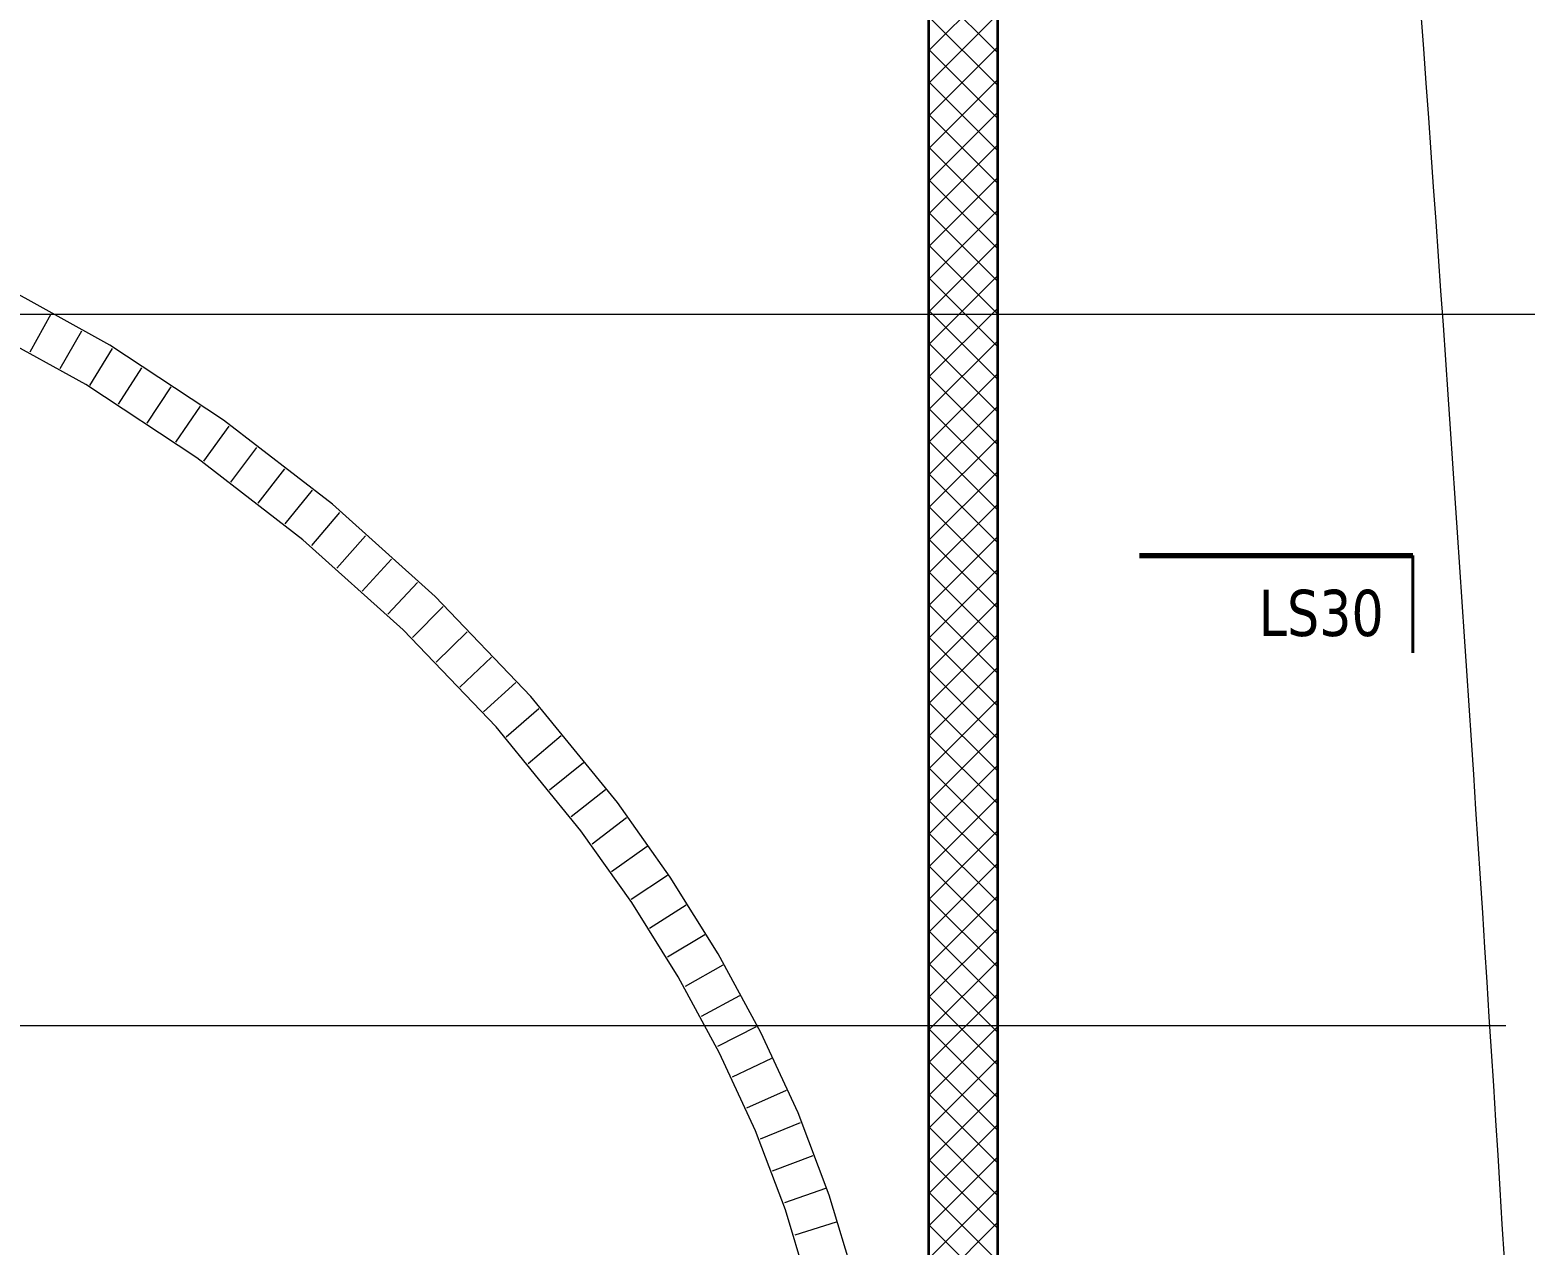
# Model space of a CAD drawing. Extents: x -982 to 937, y -179 to 616.
# Drawn here: x 162.5 to 292, y 141.8 to 247 of the extents above; entities that cross this region are included whole.
import ezdxf
from ezdxf.lldxf.tags import DXFTag

# ---------------------------------------------------------------- set-up
doc = ezdxf.new("R2010")
doc.units = 0
doc.layers.get('0').update_dxf_attribs({"lineweight": 13})
for name, color, linetype, lineweight, true_color in [('A-DETL-____-OTLN', 5, 'Continuous', 9, 0x0000ff), ('EL01_WAN_Röhre Boden', 7, 'Continuous', 13, 0xff6666), ('G-____-____-SYMB', 7, 'Strichpunkt - Weit', 5, 0x008080)]:
    doc.layers.add(name, color=color, linetype=linetype, lineweight=lineweight, true_color=true_color)
for name, color, linetype, lineweight in [('A-WALL-____-MCUT', 7, 'Continuous', 35), ('A-WALL-____-PATT', 7, 'Continuous', 35), ('S-GRID-____-OTLN', 7, 'Continuous', 5)]:
    doc.layers.add(name, color=color, linetype=linetype, lineweight=lineweight)
doc.styles.get("Standard").update_dxf_attribs({"font": 'arial.ttf'})
tags = doc.linetypes.add('_Rasterlinie_', pattern=[0.375, 0.2, -0.05, 0.075, -0.05]).pattern_tags.tags
tags[10:11] = [DXFTag(74, 4), DXFTag(75, 0), DXFTag(340, '0'), DXFTag(46, 1.0), DXFTag(50, 0.0), DXFTag(44, 0.0), DXFTag(45, 0.0)]
tags[8:9] = [DXFTag(74, 4), DXFTag(75, 0), DXFTag(340, '0'), DXFTag(46, 1.0), DXFTag(50, 0.0), DXFTag(44, 0.0), DXFTag(45, 0.0)]
tags[6:7] = [DXFTag(74, 4), DXFTag(75, 0), DXFTag(340, '0'), DXFTag(46, 1.0), DXFTag(50, 0.0), DXFTag(44, 0.0), DXFTag(45, 0.0)]
tags[4:5] = [DXFTag(74, 4), DXFTag(75, 0), DXFTag(340, '0'), DXFTag(46, 1.0), DXFTag(50, 0.0), DXFTag(44, 0.0), DXFTag(45, 0.0)]
tags = doc.linetypes.add('_Schnittlinie_', pattern=[0.3, 0.15, -0.05, 0.05, -0.05]).pattern_tags.tags
tags[10:11] = [DXFTag(74, 4), DXFTag(75, 0), DXFTag(340, '0'), DXFTag(46, 1.0), DXFTag(50, 0.0), DXFTag(44, 0.0), DXFTag(45, 0.0)]
tags[8:9] = [DXFTag(74, 4), DXFTag(75, 0), DXFTag(340, '0'), DXFTag(46, 1.0), DXFTag(50, 0.0), DXFTag(44, 0.0), DXFTag(45, 0.0)]
tags[6:7] = [DXFTag(74, 4), DXFTag(75, 0), DXFTag(340, '0'), DXFTag(46, 1.0), DXFTag(50, 0.0), DXFTag(44, 0.0), DXFTag(45, 0.0)]
tags[4:5] = [DXFTag(74, 4), DXFTag(75, 0), DXFTag(340, '0'), DXFTag(46, 1.0), DXFTag(50, 0.0), DXFTag(44, 0.0), DXFTag(45, 0.0)]
tags = doc.linetypes.add('_Strichliert - Fein_', pattern=[0.15, 0.1, -0.05]).pattern_tags.tags
tags[6:7] = [DXFTag(74, 4), DXFTag(75, 0), DXFTag(340, '0'), DXFTag(46, 1.0), DXFTag(50, 0.0), DXFTag(44, 0.0), DXFTag(45, 0.0)]
tags[4:5] = [DXFTag(74, 4), DXFTag(75, 0), DXFTag(340, '0'), DXFTag(46, 1.0), DXFTag(50, 0.0), DXFTag(44, 0.0), DXFTag(45, 0.0)]
tags = doc.linetypes.add('ACAD_ISO03W100', pattern=[30, 12, -18]).pattern_tags.tags
tags[6:7] = [DXFTag(74, 4), DXFTag(75, 0), DXFTag(340, '0'), DXFTag(46, 0.0), DXFTag(50, 0.0), DXFTag(44, 0.0), DXFTag(45, 0.0)]
tags[4:5] = [DXFTag(74, 4), DXFTag(75, 0), DXFTag(340, '0'), DXFTag(46, 0.0), DXFTag(50, 0.0), DXFTag(44, 0.0), DXFTag(45, 0.0)]
tags = doc.linetypes.add('Strichpunkt - Weit', pattern=[0.5, 0.2, -0.15, 0, -0.15]).pattern_tags.tags
tags[10:11] = [DXFTag(74, 4), DXFTag(75, 0), DXFTag(340, '0'), DXFTag(46, 1.0), DXFTag(50, 0.0), DXFTag(44, 0.0), DXFTag(45, 0.0)]
tags[8:9] = [DXFTag(74, 4), DXFTag(75, 0), DXFTag(340, '0'), DXFTag(46, 1.0), DXFTag(50, 0.0), DXFTag(44, 0.0), DXFTag(45, 0.0)]
tags[6:7] = [DXFTag(74, 4), DXFTag(75, 0), DXFTag(340, '0'), DXFTag(46, 1.0), DXFTag(50, 0.0), DXFTag(44, 0.0), DXFTag(45, 0.0)]
tags[4:5] = [DXFTag(74, 4), DXFTag(75, 0), DXFTag(340, '0'), DXFTag(46, 1.0), DXFTag(50, 0.0), DXFTag(44, 0.0), DXFTag(45, 0.0)]

# ---------------------------------------------------------------- blocks, each defined once
blk = doc.blocks.new('Referenz-A0UJ2GQRXE', base_point=(-954.02, -167.52))
at = {"layer": 'A-DETL-____-OTLN', "color": 0, "linetype": '_Strichliert - Fein_', "ltscale": 0.13}
blk.add_ellipse((-9421.02, -453.88), major_axis=(9711.22, 594.45), ratio=1, start_param=0, end_param=0.039487, dxfattribs=at)
at = {"layer": 'A-WALL-____-MCUT', "color": 0, "linetype": 'Continuous', "ltscale": 0.35}
for p, q in [((246.34, -152.51), (246.34, 522.59)), ((240.34, 250.89), (240.34, 118.89))]:
    blk.add_line(p, q, dxfattribs=at)
at = {"layer": 'A-WALL-____-PATT', "color": 0, "linetype": 'Continuous', "lineweight": 9, "ltscale": 0.13}
for p, q in [((240.34, 245.21), (246.34, 251.21)), ((246.34, 245.02), (240.34, 251.02)), ((240.34, 242.38), (246.34, 248.38)), ((246.34, 242.19), (240.34, 248.19)), ((240.34, 239.55), (246.34, 245.55)), ((246.34, 239.36), (240.34, 245.36)), ((240.34, 236.72), (246.34, 242.72)), ((246.34, 236.54), (240.34, 242.54)), ((240.34, 233.9), (246.34, 239.9)), ((246.34, 233.71), (240.34, 239.71)), ((240.34, 231.07), (246.34, 237.07)), ((246.34, 230.88), (240.34, 236.88)), ((240.34, 228.24), (246.34, 234.24)), ((246.34, 228.05), (240.34, 234.05)), ((240.34, 225.41), (246.34, 231.41)), ((246.34, 225.22), (240.34, 231.22)), ((240.34, 222.58), (246.34, 228.58)), ((246.34, 222.39), (240.34, 228.39)), ((240.34, 219.75), (246.34, 225.75)), ((246.34, 219.56), (240.34, 225.56)), ((240.34, 216.93), (246.34, 222.93)), ((246.34, 216.74), (240.34, 222.74)), ((240.34, 214.1), (246.34, 220.1)), ((246.34, 213.91), (240.34, 219.91)), ((240.34, 211.27), (246.34, 217.27)), ((246.34, 211.08), (240.34, 217.08)), ((240.34, 208.44), (246.34, 214.44)), ((246.34, 208.25), (240.34, 214.25)), ((240.34, 205.61), (246.34, 211.61)), ((246.34, 205.42), (240.34, 211.42)), ((240.34, 202.78), (246.34, 208.78)), ((246.34, 202.59), (240.34, 208.59)), ((240.34, 199.95), (246.34, 205.95)), ((246.34, 199.77), (240.34, 205.77)), ((240.34, 197.13), (246.34, 203.13)), ((246.34, 196.94), (240.34, 202.94)), ((240.34, 194.3), (246.34, 200.3)), ((246.34, 194.11), (240.34, 200.11)), ((240.34, 191.47), (246.34, 197.47)), ((246.34, 191.28), (240.34, 197.28)), ((240.34, 188.64), (246.34, 194.64)), ((246.34, 188.45), (240.34, 194.45)), ((240.34, 185.81), (246.34, 191.81)), ((246.34, 185.62), (240.34, 191.62)), ((240.34, 182.98), (246.34, 188.98)), ((246.34, 182.8), (240.34, 188.8)), ((240.34, 180.16), (246.34, 186.16)), ((246.34, 179.97), (240.34, 185.97)), ((240.34, 177.33), (246.34, 183.33)), ((246.34, 177.14), (240.34, 183.14)), ((240.34, 174.5), (246.34, 180.5)), ((246.34, 174.31), (240.34, 180.31)), ((240.34, 171.67), (246.34, 177.67)), ((246.34, 171.48), (240.34, 177.48)), ((240.34, 168.84), (246.34, 174.84)), ((246.34, 168.65), (240.34, 174.65)), ((240.34, 166.01), (246.34, 172.01)), ((246.34, 165.82), (240.34, 171.82)), ((240.34, 163.19), (246.34, 169.19)), ((246.34, 163), (240.34, 169)), ((240.34, 160.36), (246.34, 166.36)), ((246.34, 160.17), (240.34, 166.17)), ((240.34, 157.53), (246.34, 163.53)), ((246.34, 157.34), (240.34, 163.34)), ((240.34, 154.7), (246.34, 160.7)), ((246.34, 154.51), (240.34, 160.51)), ((240.34, 151.87), (246.34, 157.87)), ((246.34, 151.68), (240.34, 157.68)), ((240.34, 149.04), (246.34, 155.04)), ((246.34, 148.85), (240.34, 154.85)), ((240.34, 146.21), (246.34, 152.21)), ((246.34, 146.03), (240.34, 152.03)), ((240.34, 143.39), (246.34, 149.39)), ((246.34, 143.2), (240.34, 149.2)), ((240.34, 140.56), (246.34, 146.56)), ((246.34, 140.37), (240.34, 146.37)), ((240.34, 137.73), (246.34, 143.73)), ((246.34, 137.54), (240.34, 143.54))]:
    blk.add_line(p, q, dxfattribs=at)
at = {"layer": 'G-____-____-SYMB', "color": 0, "linetype": '_Schnittlinie_', "lineweight": 70, "ltscale": 0.7}
blk.add_line((258.6, 201.49), (282.28, 201.49), dxfattribs=at)
at = {"layer": 'G-____-____-SYMB', "color": 0, "linetype": 'Continuous', "lineweight": 40, "ltscale": 0.4}
blk.add_line((282.28, 193.07), (282.28, 201.49), dxfattribs=at)
at = {"layer": 'S-GRID-____-OTLN', "color": 0, "linetype": '_Rasterlinie_', "ltscale": 0.13}
for p, q in [((-938.86, 222.39), (306.33, 222.39)), ((-948.54, 160.79), (290.33, 160.79))]:
    blk.add_line(p, q, dxfattribs=at)
at = {"layer": 'G-____-____-SYMB', "color": 0, "linetype": 'Continuous', "ltscale": 0.13, "insert": (268.93, 198.52), "char_height": 4, "attachment_point": 1}
blk.add_mtext('{\\W0.8;\\fVerdana;LS30}', dxfattribs=at)
blk = doc.blocks.new('Flexrohr-A0UJ2GTDXE', base_point=(1.09, 116.62))
at = {"color": 0, "linetype": 'ByBlock', "lineweight": -2, "ltscale": 0.13}
for p, q in [((169.43, 219.71), (159.25, 225.35)), ((167.36, 216.29), (157.48, 221.76)), ((164.33, 222.4), (162.52, 219.1)), ((166.99, 220.92), (165.11, 217.67)), ((169.64, 219.43), (167.69, 216.22)), ((179.29, 213.21), (169.43, 219.71)), ((172.18, 217.76), (170.16, 214.59)), ((176.96, 209.96), (167.36, 216.29)), ((174.71, 216.09), (172.63, 212.95)), ((177.25, 214.42), (175.11, 211.32)), ((179.75, 212.7), (177.55, 209.65)), ((188.72, 205.93), (179.29, 213.21)), ((186.16, 202.86), (176.96, 209.96)), ((182.15, 210.85), (179.9, 207.84)), ((184.56, 208.99), (182.24, 206.03)), ((186.96, 207.14), (184.59, 204.22)), ((197.62, 197.93), (188.72, 205.93)), ((189.32, 205.23), (186.89, 202.36)), ((194.84, 195.06), (186.16, 202.86)), ((191.57, 203.2), (189.1, 200.38)), ((193.83, 201.18), (191.3, 198.4)), ((196.09, 199.15), (193.5, 196.42)), ((198.29, 197.06), (195.65, 194.38)), ((205.89, 189.28), (197.62, 197.93)), ((202.89, 186.64), (194.84, 195.06)), ((200.39, 194.87), (197.7, 192.24)), ((202.48, 192.67), (199.75, 190.1)), ((204.58, 190.48), (201.79, 187.96)), ((213.4, 180.09), (205.89, 189.28)), ((206.6, 188.22), (203.77, 185.75)), ((210.23, 177.64), (202.89, 186.64)), ((208.52, 185.87), (205.65, 183.45)), ((210.44, 183.53), (207.52, 181.15)), ((212.36, 181.18), (209.4, 178.86)), ((217.97, 173.63), (213.4, 180.09)), ((214.19, 178.76), (211.19, 176.5)), ((214.64, 171.42), (210.23, 177.64)), ((215.96, 176.27), (212.89, 174.1)), ((217.72, 173.78), (214.59, 171.69)), ((222.11, 167), (217.97, 173.63)), ((218.65, 164.99), (214.64, 171.42)), ((219.34, 171.21), (216.17, 169.19)), ((220.95, 168.63), (217.73, 166.69)), ((222.51, 166.01), (219.25, 164.15)), ((225.81, 160.18), (222.11, 167)), ((222.23, 158.39), (218.65, 164.99)), ((223.96, 163.34), (220.65, 161.55)), ((225.41, 160.66), (222.06, 158.96)), ((229.03, 153.2), (225.81, 160.18)), ((225.34, 151.65), (222.23, 158.39)), ((226.73, 157.91), (223.33, 156.3)), ((228.01, 155.14), (224.57, 153.62)), ((231.74, 146.08), (229.03, 153.2)), ((227.96, 144.8), (225.34, 151.65)), ((229.23, 152.35), (225.75, 150.92)), ((230.32, 149.5), (226.8, 148.17)), ((231.4, 146.65), (227.85, 145.41)), ((233.91, 138.84), (231.74, 146.08)), ((230.04, 137.84), (227.96, 144.8)), ((232.32, 143.73), (228.74, 142.61))]:
    blk.add_line(p, q, dxfattribs=at)

msp = doc.modelspace()

# ---------------------------------------------------------------- block references
at = {"color": 9, "lineweight": 25, "ltscale": 0.25, "true_color": 0xc0c0c0}
msp.add_blockref('Referenz-A0UJ2GQRXE', (-954.02, -167.52), dxfattribs=at)
at = {"layer": 'EL01_WAN_Röhre Boden', "color": 6, "linetype": 'ACAD_ISO03W100', "ltscale": 1.3, "true_color": 0xff00ff}
msp.add_blockref('Flexrohr-A0UJ2GTDXE', (1.09, 116.62), dxfattribs=at)

doc.saveas('drawing.dxf')
